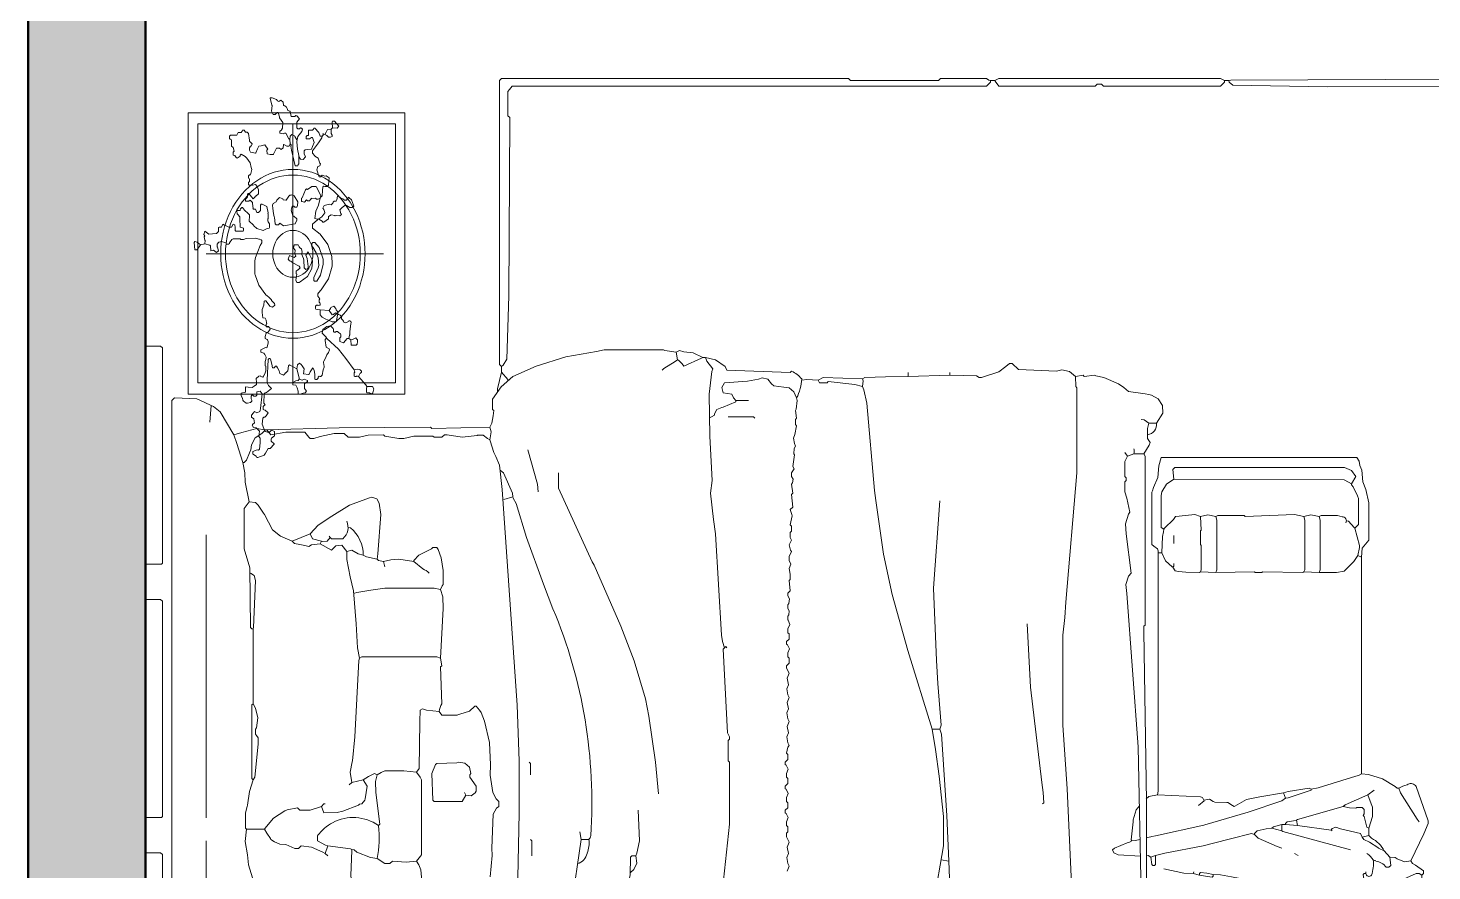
# Model space of a CAD drawing. Header units: millimetres. Extents: x 0 to 37800, y -37845 to -6163.
# Drawn here: x 10718 to 13588, y -17384 to -15661 of the extents above; entities that cross this region are included whole.
import ezdxf

# ---------------------------------------------------------------- set-up
doc = ezdxf.new("R2010")
doc.units = ezdxf.units.MM
for name, color, linetype, lineweight in [('BS-承重墙柱', 7, 'Continuous', 50), ('DS-活动家具', 4, 'Continuous', 13), ('DS-绿化陈设', 4, 'Continuous', 9)]:
    doc.layers.add(name, color=color, linetype=linetype, lineweight=lineweight)

# ---------------------------------------------------------------- blocks, each defined once
blk = doc.blocks.new('LEGEND_e8aff99fd43868ba07bc2b042a3451dc_7f2f002c58db45e8abb7a24cd582c25c')
at = {"layer": 'DS-绿化陈设', "color": 143, "linetype": 'Continuous', "ltscale": 2}
for p, q in [((2386.4, 2416.8), (2381, 2416.8)), ((2420.6, 2409.2), (2386.4, 2416.8)), ((2405.4, 2397.8), (2420.6, 2409.2)), ((2432, 2409.2), (2420.6, 2409.2)), ((2435.8, 2413), (2432, 2409.2)), ((2434.5, 2406.4), (2432, 2409.2)), ((2447.3, 2399.6), (2434.5, 2406.4)), ((3017.2, 2413), (2435.8, 2413)), ((3021, 2409.2), (3017.2, 2413)), ((3021, 1778.4), (3021, 2409.2)), ((2403.5, 2397.8), (2405.4, 2397.8)), ((2576.3, 2396), (2447.3, 2399.6)), ((2941.2, 2394), (2576.3, 2396)), ((2945, 2397.8), (2941.2, 2394)), ((2994.4, 2397.8), (2945, 2397.8)), ((2998.6, 2394.8), (2994.4, 2397.8)), ((3005.8, 2390.2), (2998.6, 2394.8)), ((3005.8, 1527.6), (3005.8, 2390.2)), ((3017.2, 1774.6), (3021, 1778.4)), ((3017.2, 1615), (3017.2, 1774.6)), ((3021, 1611.2), (3017.2, 1615)), ((3021, 1527.6), (3021, 1611.2)), ((3013.4, 1520), (3005.8, 1527.6)), ((3017.2, 1520), (3013.4, 1520)), ((3017.2, 1520), (3018, 1523.4)), ((3017.2, 1512.4), (3017.2, 1520)), ((3021, 1504.8), (3017.2, 1512.4)), ((3018, 1523.4), (3021, 1527.6)), ((3021, 1102), (3021, 1504.8)), ((3017.2, 1094.4), (3021, 1102)), ((3017.2, 1086.8), (3017.2, 1094.4)), ((3018, 1083.4), (3017.2, 1086.8)), ((3021, 395.2), (3018, 1083.4))]:
    blk.add_line(p, q, dxfattribs=at)
at = {"layer": 'DS-绿化陈设', "color": 143, "linetype": 'Continuous', "ltscale": 2, "flags": 128}
for points in [[(3017.2, 1094.4), (3013.4, 1094.4), (3005.8, 1102), (3005.8, 1314.8), (3009.6, 1318.6), (3009.6, 1326.2), (3005.8, 1330), (3005.8, 1504.8), (3015.7, 1512), (3017.2, 1512.4)], [(3017.2, 387.6), (3013.4, 387.6), (3005.8, 395.2), (3003.9, 908.2), (3007.7, 1079.2), (3013.4, 1085.9), (3017.2, 1086.8)]]:
    blk.add_lwpolyline(points, dxfattribs=at)
blk = doc.blocks.new('LEGEND_fef85946848ada8d7ccea48b7fac873b_20cc11d580354a868360fef0c6a1ad55')
at = {"layer": 'DS-活动家具', "color": 143, "linetype": 'Continuous', "ltscale": 2}
for p, q in [((650.7, 646.1), (654.7, 654.5)), ((654.7, 654.5), (660.9, 657.2)), ((660.9, 657.2), (664.6, 653.5)), ((664.6, 653.5), (675.2, 627.4)), ((648.4, 600.7), (650.7, 646.1)), ((675.2, 627.4), (676.3, 624.1)), ((470.2, 607.2), (469.1, 600.6)), ((473.9, 607.2), (470.2, 607.2)), ((488.5, 600.3), (473.9, 607.2)), ((525.8, 599.8), (525.6, 599.7)), ((527.8, 599.7), (525.8, 599.8)), ((676.3, 624.1), (679.4, 618.3)), ((681.3, 619.2), (679.4, 618.3)), ((679.4, 618.3), (680.1, 611.1)), ((680.1, 611.1), (682.4, 601.4)), ((699.8, 617.3), (681.3, 619.2)), ((718.2, 615.6), (699.8, 617.3)), ((722.3, 615.4), (718.2, 615.6)), ((742.7, 609.5), (722.3, 615.4)), ((751.1, 602.9), (742.7, 609.5)), ((449.8, 577.8), (444.3, 566.5)), ((462.3, 588.8), (449.8, 577.8)), ((505.6, 581.7), (489.8, 588.8)), ((507.2, 581.3), (505.6, 581.7)), ((507.2, 581.3), (508.7, 588.8)), ((509.1, 579.4), (507.2, 581.3)), ((509.1, 579.4), (507.2, 581.3)), ((525.8, 573.9), (509.1, 579.4)), ((509.1, 573.9), (509.1, 579.4)), ((509.1, 572), (509.1, 573.9)), ((524.3, 568.1), (509.1, 572)), ((544.3, 570.2), (524.3, 568.1)), ((535, 573.9), (525.8, 573.9)), ((536.9, 575.7), (535, 573.9)), ((542.4, 575.7), (536.9, 575.7)), ((544.3, 573.9), (542.4, 575.7)), ((544.3, 570.2), (544.3, 573.9)), ((568.3, 570.2), (544.3, 570.2)), ((649.8, 585), (648.8, 588.8)), ((685.3, 588.8), (687.5, 579.6)), ((687.5, 579.6), (688.7, 577.6)), ((688.7, 577.6), (689.4, 570.3)), ((689.4, 570.3), (711.5, 472.2)), ((769.9, 583.4), (765.6, 588.9)), ((773.8, 566.5), (769.9, 583.4)), ((1281.6, 573.7), (1276.3, 566.1)), ((1284.8, 577.6), (1281.6, 573.7)), ((1392.1, 577.6), (1284.8, 577.6)), ((1394.2, 576.4), (1392.1, 577.6)), ((1401.6, 574.4), (1394.2, 576.4)), ((1421.8, 565.5), (1401.6, 574.4)), ((444.3, 566.5), (439.7, 446.2)), ((769.2, 479.5), (773.8, 566.5)), ((781.2, 564.6), (773.8, 566.5)), ((1271.8, 564.6), (781.2, 564.6)), ((1276.3, 566.1), (1271.8, 564.6)), ((1445.8, 563.8), (1421.8, 565.5)), ((1462.5, 559.1), (1445.8, 563.8)), ((1462.5, 162.9), (1462.5, 559.1)), ((751.6, 483.2), (760.9, 472.1)), ((711.5, 472.2), (712, 470.1)), ((712, 470.1), (738.3, 383)), ((760.9, 472.1), (767.8, 475.2)), ((767.8, 475.2), (769.2, 479.5)), ((439.7, 446.2), (422.9, 211)), ((738.3, 383), (761.4, 314.9)), ((761.4, 314.9), (766.4, 307.3)), ((766.4, 307.3), (767.1, 301.9)), ((767.1, 301.9), (783.1, 255.5)), ((783.1, 255.5), (784.9, 255.5)), ((784.9, 255.5), (787.5, 240.8)), ((787.5, 240.8), (811.4, 164.9)), ((422.9, 211), (418.4, 155.5)), ((811.4, 164.9), (813.3, 159.4)), ((813.3, 159.4), (816.4, 153.7)), ((816.4, 153.7), (1258.8, 153.7)), ((1258.8, 153.7), (1277.4, 151.8)), ((1277.4, 151.8), (1294, 138.8)), ((1369.9, 138.8), (1397.5, 145)), ((1397.5, 145), (1412.6, 150.9)), ((1412.6, 150.9), (1436.5, 152.7)), ((1436.5, 152.7), (1446, 156.6)), ((1446, 156.6), (1455, 158.1)), ((1455, 158.1), (1462.5, 162.9)), ((1294, 138.8), (1369.9, 138.8))]:
    blk.add_line(p, q, dxfattribs=at)
at = {"layer": 'DS-活动家具', "color": 143, "linetype": 'Continuous', "ltscale": 2, "flags": 128}
for points in [[(444.3, 566.5), (435, 564.6), (205.5, 564.6), (201.8, 566.5), (200.5, 568.5), (199.9, 572), (194.4, 577.6), (83.3, 577.6), (75.7, 574.4), (55.5, 565.5), (36.8, 563.3), (22.2, 560.9), (22.2, 161.1), (25.9, 157.4), (70.2, 149.6), (73.9, 147.7), (90.8, 141.5), (107.4, 138.8), (181.4, 138.8), (207.3, 153.7), (411, 153.7), (412.8, 155.5), (418.4, 155.5), (423.9, 139.4), (423.9, 138.8), (432.7, 134.2), (442.1, 137.1), (444.1, 139.2), (451.3, 145.4), (451.7, 146.2)], [(649.8, 570.2), (631.3, 570.2), (629.4, 572), (629.4, 575.7), (631.3, 577.6), (646.1, 579.4), (649.8, 585)], [(664.6, 314.7), (667.6, 324.1), (685, 362.8), (692.4, 370.2), (694.2, 375.8), (683.8, 418.5), (682.5, 423.8), (669, 474.1), (654.5, 551.6), (649.8, 570.2), (646.1, 579.4)], [(238.8, 529.5), (235.1, 533.2), (232.7, 534), (231.4, 538.7), (224, 546.1), (205.3, 555), (199.9, 557.2), (169.7, 557), (153.7, 553.5), (153.7, 555.4), (150, 559.1), (90.7, 559.1), (74.6, 551.3), (63.5, 537.4), (61.1, 531.3), (62, 194.4), (66.6, 179.1), (67.8, 177.3), (68.5, 174), (75.6, 169.9), (90.9, 161.7), (96.1, 160.4), (98.1, 159.2), (140.7, 159.2), (150, 166.6), (172.4, 159.5), (196, 160.3), (205.5, 162.9), (220.7, 171.5), (229.6, 183.3)], [(125.9, 270.3), (125.9, 448), (124.1, 469.7), (125.9, 479.5), (127, 522.2), (130, 531.5), (135.1, 535), (137, 540.6), (151.8, 551.7), (153.7, 553.5)], [(199.9, 557.2), (201.8, 566.5)], [(610.9, 453.6), (607.2, 453.6), (605.4, 455.4), (608.5, 477.8), (609.1, 481.3), (612.8, 494.3), (613.6, 512.7), (622, 553.5)], [(1384.7, 559.1), (1319.9, 559.1), (1316.2, 553.5), (1310.8, 554.2), (1301.4, 556.4), (1268.1, 557.2), (1251.4, 550), (1239.2, 536.4), (1238.5, 535)], [(1268.1, 557.2), (1268.1, 564.6)], [(1342.2, 479.5), (1345.9, 490.6), (1342.9, 522.2), (1342.2, 529.5), (1335.7, 534.1), (1318.5, 551.9), (1316.2, 553.5)], [(1442.1, 188.8), (1442.1, 531.3), (1438.4, 535), (1418.1, 533.2), (1408.1, 548.1), (1392.6, 557.3), (1384.7, 559.1)], [(53.7, 535), (40.7, 535), (38.5, 531.5), (37, 529.5), (37, 194.4), (39.6, 183.4), (44.4, 171.4), (53.7, 164.8), (59.1, 167.2), (68.5, 174)], [(125.9, 479.5), (131.4, 477.6), (179.6, 477.6), (181.4, 479.5), (209.2, 479.5), (211, 477.6), (240.6, 479.5), (240.7, 479.5), (242.2, 509.6), (238.8, 529.5)], [(144.4, 533.2), (135.1, 535)], [(185.1, 533.2), (201.8, 533.2)], [(1230, 523.8), (1228.4, 509.2), (1227.4, 481.3), (1229.2, 479.5), (1227.4, 448), (1229.2, 370.2), (1227.4, 368.4), (1227.4, 355.4), (1229.2, 353.6), (1227.4, 272.1), (1229.2, 270.3), (1227.4, 238.8), (1227.9, 203.9), (1230.7, 188.6), (1250.4, 168.9), (1262.6, 161.1), (1278.9, 157.5), (1279.2, 157.4), (1282.9, 157.4), (1318.1, 166.6), (1325.5, 159.2)], [(1245.9, 533.2), (1240.3, 533.2), (1238.5, 535), (1231.3, 530.5), (1230, 523.8)], [(1286.6, 533.2), (1303.3, 533.2)], [(1408.8, 174), (1412.5, 179.6), (1417.1, 188.8), (1418.1, 533.2)], [(616.5, 492.4), (612.8, 494.3)], [(125.9, 448), (131.4, 446.2), (231.4, 446.2), (238.8, 448), (242.5, 455.4), (242.3, 474), (240.7, 479.5)], [(585, 311), (585.7, 318.3), (591.1, 338.6), (606.1, 416.4), (610.1, 438.8), (610.9, 453.6), (613.5, 466.4), (614.6, 479.5), (612.8, 481.3), (609.1, 481.3)], [(784.9, 255.5), (786.8, 259.2), (780.1, 301.9), (777.5, 311), (769.7, 359), (763.8, 385.9), (750.5, 410), (749.8, 411), (751.6, 414.7), (757.6, 424), (757.8, 425.6), (758.5, 450), (759.6, 453.4), (764.6, 461), (762.7, 472.1)], [(1227.4, 448), (1232.9, 446.2), (1334.8, 446.2), (1342.2, 448), (1345.8, 464.5), (1342.2, 479.5)], [(1229.2, 479.5), (1232.9, 477.6), (1282.9, 477.6), (1284.8, 479.5), (1312.5, 479.5), (1314.4, 477.6), (1342.2, 479.5)], [(240.7, 268.4), (242.5, 274), (240.7, 411), (242.5, 412.8), (242.5, 444.3), (238.8, 448)], [(1342.2, 270.3), (1345.9, 288.8), (1342.2, 388.8), (1344, 390.6), (1344, 444.3), (1342.2, 448)], [(660.9, 175.9), (698.5, 312.7), (699.8, 314.7), (705.1, 334.6), (705.3, 335.1), (704, 346.4), (699.8, 364.7), (694.2, 370.2), (692.4, 370.2)], [(699.8, 314.7), (712.7, 314.7), (707.8, 331.3), (705.3, 335.1)], [(699.8, 212.9), (701.6, 214.7), (710.9, 283.2), (712.7, 307.3), (712.7, 314.7)], [(570.2, 172.2), (572.8, 192.4), (594.6, 292.3), (596.1, 296.2)], [(649.8, 281.4), (653.5, 288.8)], [(705.3, 138.8), (707.2, 142.5), (729.4, 148.1), (731.2, 150), (734.9, 148.1), (743.7, 148.1), (747.9, 151.8), (747.9, 162.9), (746.1, 164.8), (747.1, 177.8), (749.8, 190.7), (723.3, 283.1), (722, 285.1), (720.7, 290.8), (718.3, 303.6), (714.6, 307.3), (712.7, 307.3)], [(710.9, 283.2), (722, 285.1)], [(766.4, 307.3), (777.5, 311)], [(240.7, 268.4), (239, 268.8), (129.4, 269.7), (125.9, 270.3)], [(125.9, 238.8), (131.4, 237), (231.4, 237), (238.8, 238.8), (242.5, 246.2), (241.9, 264.3), (240.7, 268.4)], [(1227.4, 238.8), (1232.9, 237), (1334.8, 237), (1342.2, 238.8), (1345.4, 256.1), (1342.2, 270.3)], [(1229.2, 270.3), (1232.9, 268.4), (1334.8, 268.4), (1342.2, 270.3)], [(1341.4, 192.7), (1344, 201.8), (1344, 235.1), (1342.2, 238.8)], [(666.1, 120.5), (677, 137.2), (682.5, 148.4), (686.8, 151.8), (694.2, 155.5), (704, 196), (707.2, 205.5), (704.8, 212.9), (701.6, 214.7)], [(783.1, 127.7), (773.8, 140.7), (753, 186.7), (749.8, 190.7)], [(1318.1, 166.6), (1319.9, 168.5), (1332.3, 179.8), (1332.9, 183.3)], [(1325.5, 159.2), (1379.2, 159.2), (1384.5, 161.6), (1402.4, 170.2), (1407, 174), (1408.8, 174), (1423.6, 164.8), (1435.9, 173.9), (1442, 188), (1442.1, 188.8)], [(207.3, 153.7), (205.5, 162.9)], [(446.2, 150), (448, 150), (451.7, 146.2), (505.4, 148.1)], [(570.2, 135.1), (566.5, 150), (552.1, 144.4), (548, 140.7), (527.7, 138.1), (505.4, 137), (499.8, 140.7), (481.7, 139), (473.9, 140.7), (470.2, 144.4), (470.2, 146.2)], [(499.8, 140.7), (499.8, 148.1)], [(581.3, 135.1), (590.5, 150), (594.4, 150.3), (598, 148.1), (610.9, 150), (612.8, 148.1), (612.8, 144.4), (616.5, 144.4)], [(690.5, 138.8), (686.8, 151.8)], [(718.3, 37), (723.8, 40.7), (777.3, 74.4), (786.8, 77.8), (787.3, 81.3), (790.5, 85.2), (806.4, 110.7), (815, 139.6), (816.4, 153.7)], [(1258.8, 153.7), (1262.6, 161.1)], [(412.8, 137), (411.8, 135), (403.6, 72.2), (405.4, 70.3), (553.7, 41.4), (560.8, 40), (598.1, 32.2), (609.1, 31.5), (612.8, 27.8), (618.3, 27.8), (629.8, 44.2), (633.1, 50), (638.7, 53.7)], [(412.8, 137), (423.9, 138.8)], [(609.1, 31.5), (612.8, 37), (612.8, 42.6), (595.1, 81.7), (586.1, 116.5), (585, 118.5), (586.8, 129.6), (581.3, 135.1), (570.2, 135.1), (557.6, 134.6), (548, 140.7)], [(625.7, 103.7), (625.7, 98.1), (629.4, 94.4), (640.7, 95.6), (646.1, 96.3), (659, 107.4), (664.3, 118.8), (666.1, 120.5)], [(685, 133.3), (690.5, 138.8), (705.3, 138.8), (729.5, 131.4), (748.1, 130.9)], [(748.1, 130.9), (755.1, 133.7), (773.8, 140.7)], [(646.1, 96.3), (645.3, 85.3), (642.9, 81.3), (636.8, 66.6), (638.7, 53.7), (694, 27.2), (714.6, 18.5), (720.1, 18.5), (790.3, 43.1), (792.3, 44.4)]]:
    blk.add_lwpolyline(points, dxfattribs=at)
at = {"layer": 'DS-活动家具', "color": 143, "linetype": 'Continuous', "ltscale": 2}
for centre, major_axis, start_param, end_param in [((484.7, 645.4), (0, 75.5), 3.047308, 3.470095), ((64.9, 548.3), (0, 17.4), 2.437774, 2.918116), ((183.7, 254.5), (0, 59.9), 1.304996, 1.836596), ((257.8, 218.8), (0, 133.4), 1.420444, 1.770218), ((170.4, 215.9), (0, 72.2), 4.43793, 5.035723), ((133.9, 190.3), (0, 7.17), 1.275091, 3.906129), ((159, 189.6), (0, 24.7), 1.829888, 2.764989), ((230.3, 193.9), (0, 9.83), 2.668594, 4.964073), ((1333.3, 192.2), (0, 8.15), 2.613669, 4.774123), ((352.8, 138.8), (0, 60.1), 4.683015, 4.963077), ((613, 138.2), (0, 6.24), 0.031792, 2.4663), ((612.1, 171), (0, 50.3), 3.7437, 4.110282), ((633.4, 204.8), (0, 75.5), 2.813091, 3.235877), ((607.4, 129), (0, 31.2), 3.766741, 4.558753), ((623.3, 133.6), (0, 17.7), 4.154899, 4.485198), ((630.2, 162.1), (0, 61.8), 3.626098, 4.227884), ((756.6, 55.7), (0, 37.4), 4.852915, 5.344218), ((785.6, 53.3), (0, 11.1), 3.795548, 5.47225)]:
    blk.add_ellipse(centre, major_axis=major_axis, ratio=1, start_param=start_param, end_param=end_param, dxfattribs=at)
blk = doc.blocks.new('LEGEND_1b6eb66a4ec9f3665e07e9032a63bd1a_22da61cc528e4fc39a1a86b40999bac2f4eb037f-ef35-4f2d-ac54-dc4e3c00daad')
at = {"layer": 'DS-活动家具', "color": 143, "linetype": 'Continuous', "ltscale": 2}
for p, q in [((653.5, 476.8), (153.5, 476.8)), ((153.5, 476.8), (153.5, 26.8)), ((653.5, 26.8), (653.5, 476.8)), ((633.5, 456.8), (173.5, 456.8)), ((173.5, 456.8), (173.5, 46.8)), ((633.5, 46.8), (633.5, 456.8)), ((402.8, 439.8), (402.8, 71.6)), ((173.5, 259.6), (633.5, 259.6)), ((153.5, 26.8), (653.5, 26.8)), ((173.5, 46.8), (633.5, 46.8))]:
    blk.add_line(p, q, dxfattribs=at)
for major_axis, start_param, end_param in [((0, 150), 4.712389, 7.853982), ((0, 140), 4.712389, 7.853982), ((0, 41.7), 4.712389, 7.853982), ((0, 150), 1.570796, 4.712389), ((0, 140), 1.570796, 4.712389), ((0, 41.7), 1.570796, 4.712389)]:
    blk.add_ellipse((402.8, 259.6), major_axis=major_axis, ratio=1, start_param=start_param, end_param=end_param, dxfattribs=at)
blk = doc.blocks.new('LEGEND_3799a69afa4af3ff3fa5fd6c9fc95b0e_8cacd8a31e5b4e8cbdfa8bf6b3c74f84')
at = {"layer": 'DS-活动家具', "color": 143, "linetype": 'Continuous', "ltscale": 2, "flags": 128}
for points in [[(1426.4, 1882), (1426.4, 1884.6), (1429, 1887.2), (1550.6, 1888.5), (1589.5, 1900.1), (1672.3, 1900.1), (1685.3, 1889.8), (1725.8, 1897.7), (1744.7, 1898.7), (1765.5, 1902.7), (1804.6, 1915.2), (1822.5, 1920.9), (1869.1, 1949.3), (1880.1, 1962.9), (1882, 1967.5), (1888, 1980.1), (1895.6, 1996.6), (1896.1, 2011.3), (1897.6, 2042.5), (1892.4, 2047.7), (147.6, 2047.7)], [(416.8, 1977.8), (994.1, 1977.8)], [(1040.7, 1977.8), (1618, 1977.8)], [(1882, 1967.5), (1848.4, 1970)], [(1990.7, 1017.4), (1994.5, 1040.5), (1995.9, 1043.3), (1995.9, 1164.9), (1992.3, 1180.3), (1981.1, 1242.7), (1962.1, 1303.3), (1941, 1350.9), (1920.1, 1375.1), (1895, 1392.7), (1874.3, 1392.7), (1871.7, 1390.2), (1861.2, 1391.7), (1845.9, 1393.8), (1838, 1397.9), (1835.4, 1517), (1838, 1519.6), (1836.7, 1706), (1832.8, 1853.5), (1832.8, 1858.7), (1835.4, 1874.3), (1827.1, 1905.1), (1822.5, 1920.9)], [(486.7, 1350), (1051, 1338.4), (1157.2, 1338.4), (1271, 1342.2), (1711, 1373), (1760.3, 1378.4), (1778.2, 1385.8), (1786.2, 1390.2), (1810.3, 1397.7), (1812.1, 1397.9), (1828.1, 1395.4), (1838, 1397.9)], [(918.7, 1882.8), (945, 1891.2), (965.5, 1893.5), (992.3, 1897.9), (1017.4, 1895), (1020, 1897.6), (1051, 1897.6), (1063.8, 1894), (1066.7, 1893.5), (1094.8, 1889.3), (1118.3, 1882), (1120.9, 1884.6), (1271.1, 1884.6), (1273.7, 1882), (1426.4, 1882), (1429, 1880.7), (1524.8, 1876.8), (1535.1, 1879.4), (1540.3, 1887.2)], [(1064, 1742.2), (1056.2, 1765.5), (1056.2, 1786.2), (1061.4, 1791.4), (1057, 1812.4), (1055.4, 1817), (1040.2, 1840), (1019, 1857.7), (1017.4, 1858.7), (1017.4, 1895)], [(1832.8, 1858.7), (1830.2, 1858.7), (1825.1, 1863.9), (1816.3, 1877.5), (1802.2, 1885.3), (1791.9, 1886.3), (1785.8, 1889.2), (1770.7, 1895), (1765.5, 1900.1), (1765.5, 1902.7)], [(1118.3, 1882), (1124, 1878.6), (1190.8, 1871.7), (1203.8, 1871.7), (1208.7, 1874.8), (1211.5, 1876.8), (1221.9, 1876.8), (1224.7, 1874.8), (1245, 1871.8), (1264.8, 1876.8), (1273.7, 1882)], [(1157.3, 1678.7), (1206.2, 1673.8), (1361.6, 1665.9), (1366.9, 1664.6), (1387.6, 1668.5), (1436.7, 1671), (1504.3, 1676.7), (1532.3, 1683.6), (1568, 1690.1), (1584.3, 1690.5), (1597.3, 1700.8), (1595.9, 1712.7), (1587.6, 1721.2), (1586.9, 1721.5), (1599.8, 1744.8), (1597.9, 1762.5), (1594.7, 1768.1), (1596.3, 1776.1), (1598.3, 1786), (1600.5, 1797), (1605, 1801.8), (1615.4, 1826), (1628.6, 1842.4), (1659.4, 1858.7), (1662.2, 1860.8), (1679, 1871.2), (1684.2, 1877), (1685.3, 1889.8)], [(963, 1729.3), (968.2, 1734.5), (970.8, 1739.6), (981, 1762.3), (983.7, 1783.6), (978.5, 1788.8), (978.5, 1796.6), (986.4, 1815.1), (987.4, 1827.5), (992, 1837.8), (996.7, 1845.8), (999, 1846.3), (1009.6, 1853.5), (1017.4, 1858.7)], [(1812.1, 1397.9), (1814.7, 1403.1), (1821.7, 1412.1), (1821.3, 1423.5), (1821.1, 1423.9), (1817.7, 1454.6), (1822.3, 1485.2), (1822.5, 1485.9), (1822.5, 1491.1), (1817.3, 1496.3), (1817.3, 1511.8), (1819.9, 1514.4), (1819.9, 1553.2), (1814.7, 1574), (1814.7, 1584.3), (1819.9, 1612.8), (1822.5, 1615.4), (1821.5, 1646.7), (1817.3, 1664.6), (1817.3, 1687.9), (1825.1, 1695.6), (1825.1, 1716.3), (1818.8, 1744.6), (1814.7, 1757.8), (1814.7, 1765.5), (1817.3, 1768.1), (1827.7, 1775.9), (1827.7, 1814.7), (1822.5, 1845.8), (1832.8, 1853.5)], [(1568.8, 1628.3), (1579.2, 1626.9), (1659.4, 1620.6), (1682.6, 1624.3), (1691.8, 1629.2), (1695.2, 1639.2), (1694, 1644.1), (1678.6, 1684.6), (1656.3, 1721.3), (1637.7, 1748.8), (1620.6, 1765.5), (1605, 1801.8)], [(1004.4, 1750), (994.1, 1750), (984.9, 1733.9), (983.7, 1729.3), (977.5, 1682.8), (976, 1680.1), (975.2, 1675.2), (970.8, 1669.7), (960.2, 1642.2), (957.8, 1628.3), (947.5, 1612.8), (947.5, 1602.4), (952.7, 1597.3), (950.1, 1568.8), (952.7, 1548.1), (962.8, 1539.8), (965.6, 1537.7), (1118.3, 1537.7), (1123.5, 1540.3), (1133.9, 1548.1)], [(1605, 1742.2), (1610.2, 1760.3), (1620.6, 1765.5)], [(983.7, 1729.3), (968.2, 1734.5)], [(1069.2, 1734.5), (1069.2, 1737.1), (1064, 1742.2), (1051, 1737.1), (1051.8, 1709.8), (1054.6, 1698.4), (1067, 1666.7), (1068.4, 1664.3)], [(1605, 1742.2), (1599.8, 1744.8)], [(1610.2, 1698.2), (1610.2, 1721.5), (1612.8, 1724.1), (1605.2, 1730.8), (1604.5, 1740.9), (1605, 1742.2)], [(1612.8, 1724.1), (1615.4, 1726.7)], [(494.5, 1690.5), (499.6, 1685.3), (502.2, 1685.3), (504.8, 1687.9), (533.4, 1678.6), (553.9, 1676.4), (581.9, 1670.9), (585.1, 1669.7), (587.6, 1672.3), (662.7, 1667.2), (743, 1667.2), (797.3, 1671), (872.6, 1676.4), (923.2, 1682.4), (974.2, 1680.3), (976, 1680.1)], [(1576.5, 1656.8), (1579.7, 1666.9), (1586.9, 1680.1), (1584.3, 1690.5)], [(920.2, 1397.2), (964, 1393.5), (978.6, 1394), (1048.4, 1391.5), (1060.6, 1384.3), (1064, 1379.8), (1074.3, 1379.8), (1079.5, 1385), (1092.7, 1391.8), (1127.9, 1397.2), (1149.3, 1396.6), (1194.2, 1399.1), (1238, 1409.4), (1255.5, 1416), (1260.5, 1419.2), (1268.5, 1426.4), (1268.5, 1429), (1258.8, 1439.9), (1252.3, 1459.4), (1252, 1462.4), (1250.4, 1465.2), (1250.4, 1496.3), (1258.1, 1501.5), (1260.2, 1527.6), (1262.9, 1535.5), (1260.7, 1540.3), (1237.5, 1541.5), (1141.4, 1542.4), (1133.9, 1548.1), (1136.5, 1574), (1136.5, 1612.8), (1133.1, 1620.3), (1128.7, 1628.3), (1131.3, 1633.5), (1127.1, 1641.8), (1125.3, 1646.2), (1118.3, 1656.8), (1113.2, 1680.1), (1134.2, 1683.8), (1155.1, 1679.6), (1157.3, 1678.7)], [(1068.4, 1664.3), (1069.2, 1659.4), (1076.7, 1653.7), (1079.7, 1652.7), (1105.4, 1649), (1118.3, 1656.8)], [(1113.2, 1680.1), (1108, 1685.3)], [(1366.9, 1498.9), (1369.4, 1506.7), (1369.4, 1659.4), (1366.9, 1664.6)], [(1506.7, 1498.9), (1509.2, 1511.8), (1509.2, 1612.8), (1505.5, 1641.2), (1500.6, 1670), (1498.9, 1674.9)], [(1632.7, 1682.9), (1633.5, 1687.9)], [(1553.2, 1612.8), (1563.6, 1615.4), (1565.9, 1625.3), (1568.8, 1628.3), (1573.3, 1649.9), (1576.5, 1656.8)], [(1025.1, 1625.7), (1027.7, 1623.1), (1092.5, 1630.9), (1115.1, 1631.7), (1128.7, 1628.3)], [(1548.6, 1534.9), (1563.6, 1553.2), (1568.8, 1584.3), (1567.1, 1600.1), (1563.6, 1615.4)], [(875, 1511.8), (875, 1519.6), (872.9, 1522.4), (870.6, 1529.1), (875.1, 1534), (934.5, 1538.9), (944.6, 1543.4), (952.7, 1548.1)], [(1273.7, 1496.3), (1348.7, 1498.9), (1351.3, 1496.3), (1366.9, 1498.9), (1467.8, 1493.7), (1491.8, 1494.3), (1506.7, 1498.9), (1514.2, 1495.5), (1517, 1493.7), (1545.5, 1493.7), (1571.3, 1497.5), (1588.5, 1504), (1592.1, 1506.7), (1592.1, 1514.4), (1590, 1517.3), (1576.5, 1542.9), (1566.2, 1553.2), (1563.6, 1553.2)], [(1095, 1426.4), (1105.4, 1426.4), (1123.5, 1439.3), (1128.7, 1439.3), (1131.3, 1436.8), (1143.9, 1439.6), (1152.5, 1449.2), (1154.1, 1462.1), (1153.2, 1465.3), (1152, 1506.7), (1149.4, 1509.2), (1131.3, 1517), (1131.3, 1517), (1076.9, 1514.4), (1074.3, 1511.8), (1074.3, 1454.9), (1087.3, 1447.1), (1085.9, 1436.6), (1092.1, 1427.9), (1095, 1426.4)], [(1087.3, 1447.1), (1092.5, 1449.7)], [(913.7, 920.5), (1027.7, 908.7), (1154.6, 908.7), (1157.2, 911.2), (1198.6, 911.2), (1201.2, 908.7), (1206.4, 908.7), (1214.2, 912.6), (1385, 921.6), (1387.6, 919), (1400.7, 923.1), (1413.3, 925.2), (1620.6, 937.1), (1649.2, 941.2), (1703.4, 947.5), (1729.2, 943.7), (1819.8, 948.7), (1905.3, 950.1), (1951.7, 944.4), (1957.1, 942.3), (1972.6, 955.2), (1980.4, 957.8)], [(1467.6, 1269.3), (1517.3, 1288.7), (1612.5, 1323.6), (1682.4, 1344.3), (1693.3, 1350.8), (1695.6, 1351.3), (1703.2, 1352.2), (1744.6, 1370.2), (1749.8, 1376.2), (1750, 1377.2)], [(1695.6, 1351.3), (1690.5, 1369.4)], [(963, 1100.2), (963, 1108), (960.4, 1110.6), (924.3, 1111.8), (799.7, 1138.3), (784.6, 1142.6), (693.5, 1166.7), (681.1, 1170.9), (592.6, 1197.7), (561.9, 1202.3), (536.1, 1209.7), (476.1, 1231.5), (365.4, 1282), (310.1, 1314), (297.7, 1320.3)], [(1128.7, 1315.1), (1152, 1315.1), (1154.6, 1317.7)], [(1706, 1299.6), (1721.4, 1300.6), (1791.4, 1320.3)], [(963, 1312.5), (994.1, 1312.5), (996.7, 1315.1)], [(706.7, 1273.7), (760.8, 1254.8), (861.8, 1231.3), (996.7, 1211.5), (1012.2, 1214.1)], [(1089.9, 1053.6), (1154.5, 1060), (1248, 1073.3), (1283.8, 1080.5), (1361.4, 1103.6), (1431.8, 1130.5), (1556.1, 1185.1), (1563.3, 1188.8), (1713.8, 1258.1), (1744.8, 1258.1)], [(996.7, 1196), (996.7, 1211.5)], [(1056.2, 1095), (994.1, 1092.5), (968.5, 1098.1), (963, 1100.2), (948.6, 1098.2), (935.3, 1103.9), (929.4, 1110.6)], [(1975.2, 1014.8), (1972.1, 1019.7), (1957.3, 1042.8), (1954.5, 1045.9)], [(1951.9, 781.8), (1949.3, 784.4), (1954.5, 913.8), (1962, 917.2), (1975, 937.4), (1980.4, 957.8), (1980.4, 963), (1989.8, 982.6), (1991.8, 1001.7), (1994.3, 1010.7), (1990.7, 1017.4)], [(1980.4, 963), (1978.6, 965.9), (1962.3, 1001.8), (1967.2, 1005), (1974.6, 1013), (1975.2, 1014.8), (1990.7, 1017.4)], [(1892.4, 869.8), (1892.4, 895.7), (1889.8, 895.7), (1878.9, 921.3), (1877.8, 924.4), (1874.2, 934.2), (1864.8, 938.9), (1862.5, 938.9), (1856.1, 950.1)], [(932, 790.8), (942.3, 787), (947.7, 789.1), (960, 791.3), (968.2, 788.3), (981.1, 790.8), (991.5, 787), (1001.8, 792.2), (1009.6, 792.2), (1012.2, 789.6), (1022.6, 789.6), (1025.1, 792.2), (1032.9, 792.2), (1041.5, 788.7), (1049.8, 792.9), (1051, 794.7), (1056.2, 794.7), (1061.4, 789.6), (1071.7, 789.6), (1074.3, 792.2), (1082.1, 792.2), (1090.7, 788.7), (1099, 792.9), (1100.2, 794.7), (1105.4, 794.7), (1110.6, 789.6), (1120.9, 789.6), (1123.5, 792.2), (1131.3, 792.2), (1139.9, 788.7), (1148.2, 792.9), (1149.4, 794.7), (1154.6, 794.7), (1159.8, 789.6), (1170.1, 789.6), (1172.7, 792.2), (1184.8, 789.6), (1188.2, 787), (1193.7, 789.1), (1205.9, 791.3), (1214.1, 788.3), (1227.1, 790.8), (1237.4, 787), (1242.9, 789.1), (1255.1, 791.3), (1263.3, 788.3), (1276.3, 790.8), (1286.6, 787), (1292, 789.1), (1304.3, 791.3), (1312.5, 788.3), (1325.5, 790.8), (1335.8, 787), (1346.2, 792.2), (1351.3, 792.2), (1356.5, 787), (1366.9, 787), (1369.4, 789.6), (1377.2, 789.6), (1385.8, 786.1), (1394.1, 790.3), (1395.3, 792.2), (1400.5, 792.2), (1405.7, 787), (1416, 787), (1418.6, 789.6), (1426.4, 789.6), (1435.1, 785.4), (1444, 789), (1444.5, 789.6), (1452.3, 789.6), (1455.1, 787.5), (1463.5, 786.5), (1467.8, 789.6), (1475.6, 789.6), (1478.4, 787.5), (1487.5, 785.7), (1493.7, 789.6), (1498.9, 789.6), (1504.1, 784.4), (1524.8, 787), (1527.4, 784.4), (1537.7, 784.4), (1549.4, 786.8), (1558.4, 783.1), (1566.2, 787), (1574, 787), (1584.3, 781.8), (1587.2, 783.9), (1598.1, 786.5), (1607.6, 781.8), (1612.8, 784.4), (1623.1, 784.4), (1625.7, 781.8), (1636.1, 781.8), (1638.7, 784.4), (1656.8, 780.5), (1659.6, 781.3), (1669.7, 784.4), (1674.9, 779.2), (1700.8, 781.8), (1703.4, 779.2), (1721.5, 781.8), (1724.4, 779.7), (1732.1, 778.7), (1737.1, 781.8), (1744.8, 781.8), (1752.6, 776.6), (1757.8, 779.2), (1781.3, 776.1), (1783.4, 777.1), (1794.6, 776.8), (1799.2, 774), (1804.6, 776.1), (1815.7, 778.1), (1822.7, 775.1), (1840.6, 771.4), (1843.2, 774), (1853.5, 774), (1856.1, 771.4), (1871.7, 774), (1874.4, 772.5), (1892.6, 770.6), (1897.6, 771.4), (1910.2, 777.1), (1918.4, 786.6), (1919.7, 797.5), (1922, 817.9), (1926.3, 822.7), (1935.6, 830.1), (1938.5, 841.7), (1935.8, 849.5), (1931.7, 872), (1928.6, 919), (1918.8, 924.2), (1907.9, 921.6), (1907.9, 921.6), (1905.3, 903.5), (1897.8, 900.1), (1892.4, 895.7)], [(1387.6, 913.8), (1390.2, 916.4), (1387.6, 919)], [(1856.1, 856.9), (1858.7, 859.5), (1858.7, 911.2)], [(1920.9, 636.8), (1924.9, 652.5), (1931.2, 706.7), (1928.6, 709.3), (1928.6, 724.9), (1933.8, 727.4), (1935.5, 750.9), (1933.8, 761.1)], [(1845.8, 36.2), (1866.5, 23.3), (1882.4, 24.3), (1895.8, 32.8), (1903.5, 46.7), (1904.4, 52), (1906.2, 59.3), (1910.5, 93.2), (1918.8, 103.3), (1926.5, 113.6), (1939.1, 143.7), (1942.6, 160.3), (1944.2, 163.1), (1941.6, 183.8), (1944.2, 186.4), (1941.6, 201.9), (1951.7, 214), (1954.7, 229.4), (1951.9, 240.8), (1955.7, 318.4), (1967.5, 331.4), (1967.5, 336.5), (1961.6, 343.8), (1951.1, 358.3), (1939, 393.5), (1939, 398.7), (1942.9, 403.9), (1944.2, 458.2), (1941.6, 543.6), (1940.3, 590.2), (1939.5, 631.9), (1936.4, 636.8), (1939, 717.1), (1933.8, 727.4)], [(145.2, 635.2), (178.4, 628.1), (256.2, 617.6), (305.6, 612.1), (458.4, 588.7), (571.9, 565.9), (776.4, 514.2), (869.6, 490.9), (983.7, 471.2), (1043.3, 471.2), (1126, 480.1), (1180.3, 487.7), (1221.9, 494.5), (1382.1, 544.4), (1496.5, 576.4), (1578.9, 593.8), (1688, 609.8), (1708.4, 612.1), (1887.1, 627.7), (1913.9, 633.8), (1920.9, 636.8), (1932.5, 635.5), (1936.4, 636.8)], [(1941.6, 201.9), (1921, 200.8), (1918.3, 199.3), (1744.8, 199.3), (1480.9, 221.2), (1449.8, 223.8), (1413.5, 227.8), (1229.7, 227.8), (1100.3, 218.8), (906.1, 209.7)], [(1941.6, 543.6), (1949.3, 543.6)], [(468.6, 476.3), (566.8, 464.9), (794.7, 455.6), (854.3, 458.2), (856.9, 455.6), (864.7, 457), (952.7, 460.8), (1045.8, 464.6), (1211.8, 475.6), (1221.9, 478.9), (1229.7, 476.3), (1315.2, 482.9), (1361.8, 485.5), (1509.2, 491.9), (1687.9, 478.9)], [(1221.9, 478.9), (1221.9, 494.5)], [(952.7, 460.8), (955.2, 476.3)], [(1944.2, 458.2), (1949.3, 458.2)], [(1069.2, 269.2), (1071.7, 266.6), (1092.6, 268.1), (1113, 270.4), (1307.4, 293.9), (1436.8, 300.3)], [(424.6, 93.2), (429.7, 88), (476.2, 81.7), (559.2, 73.7), (631.6, 71.2), (885.4, 67.3), (1185.7, 73.9), (1498.8, 97), (1516.6, 99), (1533.6, 93.2), (1540.3, 88), (1620.6, 98.4), (1640.9, 99.8), (1660.3, 93.3), (1664.6, 90.6), (1692.8, 96.7), (1706, 101), (1726.7, 101), (1729.3, 98.4), (1734.5, 98.4), (1737.1, 101), (1768.1, 101), (1778.5, 95.8), (1786.2, 101)], [(1783.6, 62.1), (1783.6, 82.8), (1778.5, 95.8)], [(1845.8, 51.8), (1835.4, 54.4), (1814.7, 54.4), (1806.9, 49.2), (1801.5, 51.3), (1783.6, 62.1), (1778.5, 59.5), (1434.2, 59.5), (1431.6, 62.1), (1421.2, 62.1), (1074.3, 57), (600.6, 57), (598, 59.5), (574.7, 58.2), (295.1, 57), (284.8, 64.7)], [(1845.8, 36.2), (1845.8, 51.8), (1852.8, 61.4), (1853.5, 67.3)]]:
    blk.add_lwpolyline(points, dxfattribs=at)
at = {"layer": 'DS-活动家具', "color": 143, "linetype": 'Continuous', "ltscale": 2}
for centre, radius, start, end in [((950.7, 1676.8), 90.8, 27.923, 53.7072), ((952.2, 1677.2), 89.3, 324.8054, 28.133), ((1633.7, 1719.6), 31.8, 222.2271, 293.5834), ((1577.2, 1728.8), 72, 269.4878, 320.4303), ((999.9, 1846.8), 222.5, 259.0915, 276.5033), ((1517.1, 1546.4), 33.5, 313.7823, 339.9237), ((1255.3, 1467.2), 34.4, 57.8043, 85.3258), ((1073.3, 2206.7), 1016.9, 266.1224, 292.8128), ((972.7, 1225), 25.9, 192.8128, 260.3992), ((988.9, 1248.9), 53.5, 247.5085, 278.3555), ((1007.7, 1208.1), 16.4, 227.6768, 258.7047), ((1907.3, 799.1), 47.8, 307.4253, 338.8349), ((1942.3, 861.1), 100.2, 243.5021, 266.6351), ((1788.8, 97.9), 16, 251.0753, 288.9247), ((1843.8, 57.7), 21.6, 188.9952, 275.2549)]:
    blk.add_arc(centre, radius, start, end, dxfattribs=at)
blk = doc.blocks.new('LEGEND_f84a5610f976f994dfcf1988b11a274c_6ef997570d034ed2aeaf78084ee103d6')
at = {"layer": 'DS-绿化陈设', "color": 143, "linetype": 'Continuous', "ltscale": 2, "flags": 128}
for points in [[(202, 177), (210, 192), (208, 194), (198, 195), (194, 199), (194, 200), (192, 201), (189, 204), (192.3, 211), (197.9, 212.4), (204.1, 215.8), (207, 218), (207, 220), (204, 223), (204, 226), (211.1, 227.6), (221.8, 230.1), (223, 231), (223, 233), (221, 235), (179, 237), (173, 237), (168.1, 234.7), (162, 228), (153.7, 238.8), (153, 241), (151, 243), (132, 244), (130.9, 243.2), (128, 241), (127, 243), (125, 245), (119, 245), (118, 244), (117.6, 241.1), (112, 235), (106, 239), (103, 242), (103, 244), (101, 246), (89, 247), (80.1, 243.7), (74, 241), (71.9, 233.6), (72, 233), (77, 228), (74, 222), (65, 222), (60.1, 228.2), (59, 229), (54, 229), (49, 223), (48, 223), (39, 231), (39, 235), (30.1, 240.2), (26, 243), (21, 256), (21, 258), (23.9, 259.3), (27, 265), (28, 266), (33, 266), (36.5, 257.7), (36, 255), (38, 253), (51, 251.5), (60.4, 251.5), (64, 254), (75, 253), (81.7, 259.5), (82.4, 264.9), (86.9, 267.4), (88, 267), (92, 263), (99.9, 264.4), (103, 269), (107, 269), (112.1, 265.2), (115, 263), (112, 258), (114.6, 252.2), (117.1, 251.4), (120.9, 250.6), (151, 247), (156.4, 251.3), (155, 258), (148, 258), (146, 260), (146, 264), (148, 266), (148, 268), (146, 270), (141, 270), (139.1, 268.8), (138, 268), (136, 268), (133, 271), (132, 277), (132, 280), (134.6, 283.1), (135.7, 285.5), (138.1, 286.6), (141.9, 287.4), (147, 290), (152, 290), (154, 281), (165, 281), (164.8, 276.1), (163.8, 267.9), (166.8, 263.8), (170, 259), (174.1, 258.7), (182, 259.5), (183, 259), (186.1, 255), (187, 255), (187.9, 251), (186, 250), (185.1, 245.8), (186.8, 244.8), (191.9, 241.8), (198, 240), (207, 240), (208, 241), (217, 241), (220.9, 239.6), (226, 239), (231.1, 241.8), (233.7, 244.1), (234.3, 245.9), (236, 250), (241, 250), (245.2, 240.8), (245, 238), (246, 237), (255, 235), (258, 235), (260.9, 236.3), (262, 237), (264, 241), (268, 241), (275, 239), (276, 238), (276, 236), (282.9, 231), (283, 231), (284.1, 231.7), (288, 234), (288, 236), (287, 237), (288, 239), (293, 239), (294, 238), (296.1, 238.6), (300.9, 239.4), (305, 241), (306, 246), (317, 247), (323, 247), (331.9, 243.8), (340, 243), (341, 242), (341, 240), (340, 239), (330, 232), (327.5, 226.1), (332.1, 221.7), (335, 222), (337, 224), (341.1, 228.3), (342.9, 228.3), (348, 234), (351, 237), (353.2, 239.9), (372.7, 254.3), (393.9, 261.4), (395, 262), (422, 262), (428.9, 260.6), (453.5, 251.3), (459, 248), (464, 248), (465, 249), (466.4, 252.9), (466.8, 254.1), (468.4, 259.9), (467.6, 279.8), (467.6, 280), (466, 285), (466, 291), (467, 292), (467, 306), (465.7, 308.9), (459.3, 313.9), (458, 314), (456, 316), (456, 320), (458.9, 321.3), (462, 329.9), (460.2, 335.2), (460, 336), (456, 339), (451, 339), (449.9, 338.2), (443, 336), (439, 340), (444, 346), (443, 352), (453, 352.5), (454.6, 354.1), (457, 364), (455, 373), (445.9, 378.6), (445, 380), (445, 384), (460, 386), (462, 384), (460.2, 379.9), (455, 373)], [(669, 176), (669, 177), (676, 181), (677.1, 181.8), (679.8, 186.7), (677, 190), (670, 191), (661, 190), (657, 192), (656, 193), (656, 197), (660, 203), (659, 204), (653.1, 204.4), (649.5, 208.3), (652, 212), (652, 218), (640, 224), (639, 225), (639, 231), (641, 237), (647.9, 237.6), (650, 236), (659, 242), (657.2, 249.1), (656, 254), (650.9, 256.8), (643, 260), (642, 261), (644, 271), (648, 273), (653, 273), (656, 271), (656, 270), (661.4, 267.7), (665, 272), (666, 273), (668.9, 273.4), (682, 275.4), (684.6, 278.1), (685, 281), (689, 284), (689, 287), (687.1, 288.2), (684, 290), (684, 296), (680, 298), (679, 299), (679, 312), (677, 314), (672, 314), (670.8, 312.1), (670, 311), (669, 310), (664, 310), (656.6, 309.6), (653.9, 306.2), (646, 304), (644, 306), (638, 306), (637.6, 303.1), (633, 300), (632, 298), (636.1, 292.4), (638, 292), (640, 290), (635.2, 281.9), (632.1, 278.8), (622.1, 271.8), (613.1, 269.6), (609, 268), (598, 271), (598, 273), (596, 275), (591, 275), (590, 274), (589, 273), (584, 273), (582, 275), (578, 275), (577, 274), (577, 267), (578.4, 260.7), (573.9, 257.3), (567.1, 254.8), (558.9, 254.5), (554.2, 260.1), (554, 261), (552.1, 262.2), (549.1, 265.9), (552.8, 268.7), (553.1, 268.7), (559.5, 274.2), (560, 276), (559, 277), (553.1, 277.4), (551.2, 278.2), (548, 281), (544, 281), (543.9, 274.1), (546, 272), (541.3, 266.9), (539.1, 266.7), (529.4, 265.9), (529, 266), (528, 265), (527.6, 261.1), (521, 258), (521, 255), (525, 251), (536, 251), (538, 249), (538, 247), (535.8, 243.1), (533, 238), (520.2, 235.4), (519, 235.5), (518, 235), (509, 235), (508, 236), (504, 236), (502.1, 234.8), (497.9, 232.3), (490.4, 232.1), (489, 233), (488.6, 236.9), (484, 245), (488.6, 258.3), (494, 264), (495, 265), (503, 274), (508, 274), (509.1, 273.2), (516.4, 273.2), (519, 276), (526, 283), (531, 287), (531, 289), (528.1, 291.2), (526, 292), (525, 293), (525, 298), (524, 299), (518.2, 298.3), (517.2, 296.9), (512.2, 292.6), (509, 293), (491, 292), (489.3, 285.3), (489, 285), (484, 285), (483, 286), (483, 301), (484, 302), (490, 302), (495.8, 303.2), (497, 306), (491, 310), (491, 315), (495.4, 323.3), (495.4, 323.9), (497, 327), (491, 330), (491, 335), (490, 336), (482, 336.4), (478.3, 340.1), (478.4, 341.1), (477, 356), (483, 364), (475.9, 365.7), (473, 364), (471, 365), (464.8, 363.9), (464, 363), (457, 364)], [(661, 190), (660, 189), (659, 188), (657, 188), (656, 189), (647.9, 187.4), (616, 180), (616.1, 174.9), (618.9, 173.8), (620, 173), (637, 173), (650, 175.7), (650.1, 175.6), (665.3, 176.9), (669, 176), (676, 175), (686, 166.5), (691, 165), (693, 167), (694, 169), (692, 171), (692, 175), (694, 177), (705, 177), (712, 171), (718.4, 176.5), (719, 179), (717, 181), (717, 188), (727, 190), (728, 191), (729, 195), (733.1, 196.7), (736, 198), (738.7, 201.1), (739, 203), (740, 204), (745.9, 204.4), (750, 209), (747.4, 213.4), (749.1, 215.8), (751.8, 218.1), (755, 227), (755, 230), (754, 231), (740.3, 227.8), (739, 227), (728, 228), (721, 225), (721, 221), (725, 217), (725, 215), (716.2, 211.7), (714, 212), (704.7, 205.2), (693.2, 206), (689.9, 207.8), (689, 208), (687, 211), (683, 211), (681.5, 204.3), (683, 202), (683, 199), (671, 193), (670, 191)], [(543, 175), (555, 182), (556.9, 187.1), (556.4, 188.1), (556, 191), (554, 193), (546.2, 198.7), (546, 199), (546.7, 204.3), (548.9, 205.3), (551.3, 212), (546.4, 217.2), (546.2, 217.2), (543, 219), (539, 225), (536, 226), (529, 225.5), (519, 224.5), (512.1, 222.7), (510.9, 222.4), (498, 220.6), (497, 220), (496, 219), (496, 214), (499, 211), (494, 204), (498, 180), (505.6, 176.6), (508, 177), (513.6, 182.7), (514, 185), (525.9, 188.3), (534, 186), (534, 183), (532, 181), (532, 177), (535, 175.4), (543, 175)], [(181, 171), (181, 172), (178, 174), (177.6, 178.9), (174, 185), (169, 185), (168.6, 179.1), (163.1, 175.8), (156.6, 173.8), (156, 174), (151, 174), (150, 173), (150, 170), (151.5, 166.2), (152.4, 163.8), (153, 160), (156, 157), (162, 161), (171, 161), (172.1, 160.2), (176, 155), (178, 155), (180.9, 161.9), (179, 166), (181, 171)], [(181, 171), (202, 177), (210.1, 175.2), (213.6, 171.5), (211, 168), (208.1, 165.8), (202, 162), (192, 163), (190, 153), (192, 151), (194.1, 150.3), (195.9, 149.7), (204, 144), (199, 141.4), (190, 140.4), (181, 140), (180, 139), (180, 136), (183, 133), (185, 133), (187, 131), (186, 129), (186, 128), (189, 125), (200.1, 123.3), (205, 121), (208, 121), (209.1, 121.8), (216.3, 122.7), (217.8, 121.8), (223.5, 118.1), (230.8, 115.8), (235.4, 112.6), (241, 110), (243, 111), (246, 117), (259.7, 119.4), (262, 119), (264, 117), (264, 116)], [(422, 145), (425.9, 146.4), (440.6, 153.6), (441, 154), (434.2, 158.4), (427.1, 155.8), (410.4, 153.5), (407, 154), (404.5, 158.5), (408, 161.5), (424, 162.5), (426.9, 163.3), (436.8, 167.4), (439.9, 165.8), (446.7, 167.3), (448.5, 170.5), (451.1, 171.7), (455, 174), (455, 182), (448, 183.6), (444, 180), (437, 181), (435.1, 179.8), (432, 179), (429, 182), (433, 192), (425.9, 194.2), (422, 192), (421.6, 189.1), (418, 185), (411.8, 173.5), (411.6, 172.1), (408, 170), (404, 174), (404, 175), (401, 178), (396, 178), (395, 177), (383.1, 178.8), (378, 177), (378, 172), (379.2, 170.1), (390.4, 155.3), (406.7, 146.5), (422, 145)], [(677, 125), (677, 129), (683.9, 132.2), (693, 140), (693, 142), (691, 143), (689, 145), (689, 152), (688, 153), (679, 153), (678, 154), (678, 156), (676, 158), (671, 158), (671, 151), (674, 147), (674, 145), (663.8, 141.7), (655.9, 144.6), (650, 147), (649.4, 155.1), (649, 160), (647, 162), (641, 162), (634.5, 159.4), (629.4, 164.1), (630, 169), (635, 173)], [(322, 129), (322.2, 129.9), (324, 138), (325, 139), (330, 139), (332, 137), (332, 134), (331, 133), (331.7, 130.9), (332, 129), (335, 129), (336.9, 130.2), (338, 131), (343, 131), (345, 130), (350, 134), (355, 134), (356.8, 132.8), (363.2, 127.2), (385.6, 112.6), (411.4, 105.1), (416.9, 104.6), (431, 105.5), (455.6, 113.7), (476.5, 129.1), (489, 145), (497, 145), (506, 135), (507, 135)], [(426, 123), (429.9, 124.4), (449.2, 131.3), (460, 140), (460, 144), (458, 146), (453, 146), (450, 144), (438.9, 137.2), (428.1, 133.6), (413.1, 132.1), (408.1, 133.4), (388, 142), (388, 142), (382, 142), (381, 141), (381, 136), (392.9, 128.8), (415.5, 123), (426, 123)], [(550, 129), (549.6, 130.8), (548, 133), (548, 137), (550, 139), (549, 146), (550, 147), (545, 151), (545, 155), (547, 157), (542, 161), (543.6, 166.7), (544, 167), (550, 167), (551.1, 166.2), (567, 159), (569, 157), (568, 155), (573.8, 146.1), (574, 146), (574, 138), (573, 137), (555, 128), (550, 129), (536.1, 132.4), (523.9, 137.8), (509, 140), (507, 135), (507, 132), (503.2, 125), (501, 124), (501, 122), (508, 112), (513, 112), (516.2, 107.1), (514.6, 99.6), (514, 99), (515, 97), (514, 89), (517, 86), (519, 87), (526.1, 89), (531.2, 84.2), (535, 79), (535, 76), (531, 69), (531, 64), (534, 61), (536.1, 61.6), (546.9, 65.2), (551, 70), (552, 71), (548.2, 75), (547, 75), (546, 76), (546, 80), (548.6, 83.1), (549.4, 85.9), (551.1, 87.8), (554.5, 92.1), (554, 94), (547.1, 95.4), (544, 97), (544, 101), (542, 103), (540.1, 103.3), (536.6, 107.1), (538, 110), (535, 121), (529.7, 123.6), (527, 122), (520.9, 119.7), (520, 120), (512, 126), (508, 132), (507, 132)], [(553, 128), (553, 127), (555, 125), (566.1, 124.4), (573, 124), (575, 122), (574, 120), (574, 115), (577, 112), (585, 111.6), (592, 110.9), (595.7, 116.8), (595, 120), (597.1, 125.1), (594, 128), (594, 131), (595, 132), (608, 136), (614.5, 134.2), (616, 130), (620.6, 128.8), (621.9, 130.2), (631.6, 133.1), (636, 140), (636.9, 140.2), (642, 145), (647, 145), (662.9, 132.8), (673.2, 126.2), (677, 125), (680.2, 122.4), (682, 124)], [(186, 51), (187, 53), (187, 55), (186, 56), (186, 59), (187, 60), (194, 60), (195, 59), (197.1, 59.6), (200, 60), (222.9, 77.2), (242, 92), (264, 116), (267, 118), (275, 125), (282.5, 123.5), (284.2, 121.2), (288, 115.5), (289.8, 108.1), (284.4, 102.7), (282.9, 102.4), (278, 102), (277, 101), (277, 98), (278, 97), (278, 94), (276, 92), (273, 88), (272, 87), (267, 87), (265, 89), (258, 89), (255, 82), (264, 74), (264, 71)], [(307.8, 126.1), (307.3, 124.9), (304, 119), (303, 118), (300.7, 111.1), (298, 105), (298, 97), (307.3, 94.5), (307.9, 94.6), (315, 93), (317.9, 93.4), (322.1, 96.6), (324.9, 97.4), (329.5, 101.7), (327, 107.5), (325.1, 108.2), (321, 111), (322, 129), (312.1, 129), (307.8, 126.1)], [(691, 107), (682, 106.6), (679, 105), (676, 105), (675, 108), (675, 112), (678, 116), (679, 117), (680, 120), (679, 123)], [(684.9, 116.8), (680, 120)], [(694, 104), (693, 95), (697, 91), (707, 100), (707.1, 104.3), (705, 105), (694, 104), (691, 107), (690.6, 114), (684.9, 116.8)], [(315, 93), (316, 98), (312.8, 101.9), (312, 105), (321, 111)], [(200, 60), (201, 53), (200.3, 49.9), (200, 48), (198, 46), (197, 45), (195, 45), (193, 47), (193, 48), (186, 51), (169, 36), (166, 34), (161, 35), (154, 35), (153, 34), (152.6, 29.1), (151, 26), (151, 24), (153, 22), (161, 20), (165.5, 23), (166, 34)], [(294, 66.6), (278, 69), (271.6, 69.1), (270.9, 69.6), (264, 71), (261, 67), (250, 66), (250, 56), (252, 54), (258, 53), (261, 53), (263, 55), (265, 57), (261.7, 63.3), (261, 67)]]:
    blk.add_lwpolyline(points, dxfattribs=at)
at = {"layer": 'DS-绿化陈设', "color": 143, "linetype": 'Continuous', "ltscale": 2}
for centre, radius, start, end in [((293.8, 92.9), 12.3, 285.0172, 326.0582), ((305.6, 93.2), 7.4, 257.4821, 358.2678), ((295.9, 70.2), 4.15, 241.622, 10.9258), ((303.2, 77.4), 7.17, 150.0084, 243.3901)]:
    blk.add_arc(centre, radius, start, end, dxfattribs=at)
blk = doc.blocks.new('LEGEND_8daf6a405015827118683386683a037c_2c797fcf17c6468ea210cffd38199ff0')
at = {"layer": 'DS-绿化陈设', "color": 143, "linetype": 'Continuous', "ltscale": 2, "flags": 128}
for points in [[(1096, 19), (1100, 23), (1100, 52), (1098, 54), (601, 54), (601, 21), (603, 19), (1096, 19)], [(1676, 19), (1680, 23), (1680, 52), (1678, 54), (1181, 54), (1181, 21), (1183, 19), (1676, 19)], [(2256, 19), (2260, 23), (2260, 52), (2258, 54), (1761, 54), (1761, 21), (1763, 19), (2256, 19)]]:
    blk.add_lwpolyline(points, dxfattribs=at)

msp = doc.modelspace()

# ---------------------------------------------------------------- hatches: boundary and pattern name
at = {"layer": 'BS-承重墙柱'}
msp.add_hatch(color=8, dxfattribs=at).paths.add_polyline_path([(10957.7, -19080.2), (10957.7, -14360.2), (10717.7, -14360.2), (10717.7, -19080.2)], flags=0)

# ---------------------------------------------------------------- linework, layer by layer
at = {"layer": 'BS-承重墙柱', "color": 7, "linetype": 'Continuous', "ltscale": 2}
for p, q in [((10717.7, -14360.2), (10717.7, -19080.2)), ((10957.7, -19020.2), (10957.7, -14600.2))]:
    msp.add_line(p, q, dxfattribs=at)

# ---------------------------------------------------------------- block references
at = {"layer": 'DS-活动家具', "color": 7, "rotation": 90.00000419434349}
for name, p, xscale, yscale in [('LEGEND_1b6eb66a4ec9f3665e07e9032a63bd1a_22da61cc528e4fc39a1a86b40999bac2f4eb037f-ef35-4f2d-ac54-dc4e3c00daad', (11514.6, -16586.1), 1.151094217745416, 0.9842688866564473), ('LEGEND_3799a69afa4af3ff3fa5fd6c9fc95b0e_8cacd8a31e5b4e8cbdfa8bf6b3c74f84', (13061, -18318.6), 1.002105260803674, 1.000783413317041), ('LEGEND_fef85946848ada8d7ccea48b7fac873b_20cc11d580354a868360fef0c6a1ad55', (13598.9, -18002.7), 1.000859412577828, 1.010489974459091)]:
    msp.add_blockref(name, p, dxfattribs=dict(at, xscale=xscale, yscale=yscale))
at = {"layer": 'DS-绿化陈设', "color": 7, "rotation": 90.00000419434349}
for name, p, xscale, yscale in [('LEGEND_e8aff99fd43868ba07bc2b042a3451dc_7f2f002c58db45e8abb7a24cd582c25c', (14394.4, -18783.1), 0.9993337774816788, 1.124250499666889), ('LEGEND_f84a5610f976f994dfcf1988b11a274c_6ef997570d034ed2aeaf78084ee103d6', (11444.7, -16559.8), 1.001870772581199, 1.00466369185084), ('LEGEND_8daf6a405015827118683386683a037c_2c797fcf17c6468ea210cffd38199ff0', (11011.2, -18329.8), 0.8932558753808608, 0.9831174794843152)]:
    msp.add_blockref(name, p, dxfattribs=dict(at, xscale=xscale, yscale=yscale))

doc.saveas('drawing.dxf')
